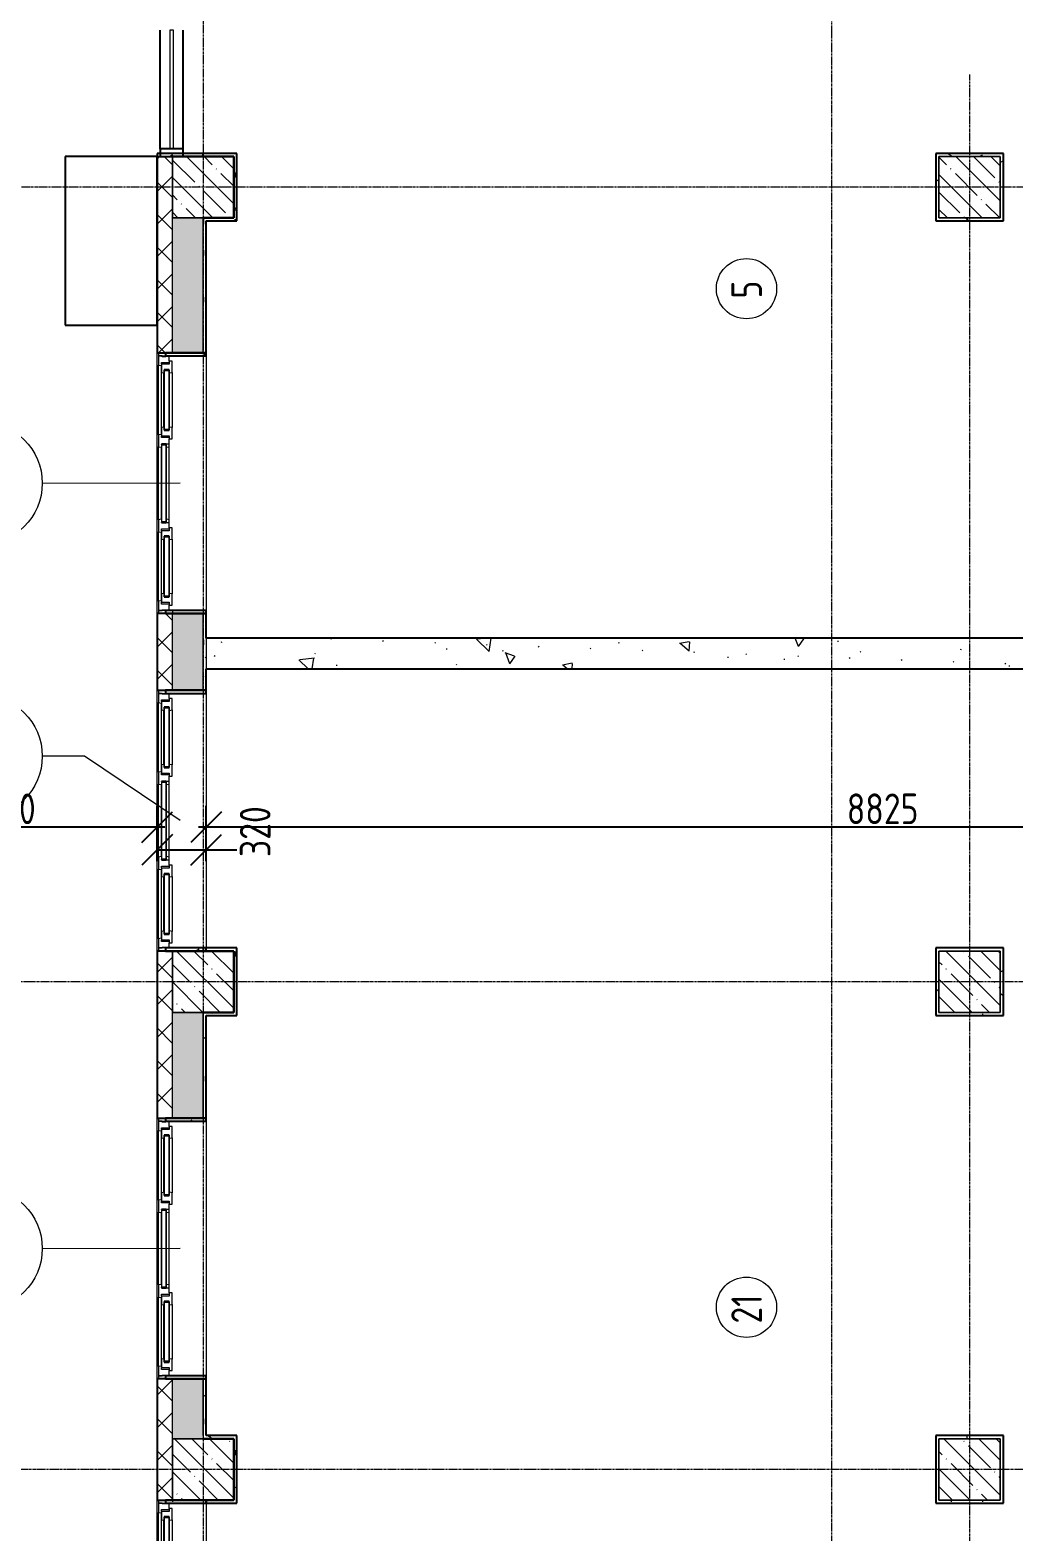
# Model space of a CAD drawing. Header units: millimetres. Extents: x -11854 to 4360091, y -19344 to 4989148.
# Drawn here: x 1549 to 7967, y 6255 to 16047 of the extents above; entities that cross this region are included whole.
import ezdxf

# ---------------------------------------------------------------- set-up
doc = ezdxf.new("R2010")
doc.units = ezdxf.units.MM
doc.linetypes.add('Линия сетки', pattern=[22.225, 12.7, -3.175, 3.175, -3.175])
doc.layers.get('0').update_dxf_attribs({"color": 254})
doc.layers.get('Defpoints').update_dxf_attribs({"color": 254})
for name, color, linetype, lineweight in [('A-ANNO-DIMS', 254, 'Continuous', 9), ('A-AREA-IDEN', 254, 'Continuous', 9), ('A-GLAZ', 254, 'Continuous', 9), ('A-GLAZ-CURT', 254, 'Continuous', 9), ('A-GLAZ-CWMG', 254, 'Continuous', 9), ('A-GLAZ-IDEN', 254, 'Continuous', 9), ('A-WALL', 254, 'Continuous', 9), ('S-GRID', 254, 'Continuous', 9)]:
    doc.layers.add(name, color=color, linetype=linetype, lineweight=lineweight)
doc.layers.add('кр', color=1, linetype='Continuous')
doc.styles.add('ISOCPEUR', font='isocpeur.ttf', dxfattribs={"width": 0.8, "height": 200})
doc.styles.add('ISOCPEUR_B', font='', dxfattribs={"width": 0.8, "height": 200})
doc.styles.get('ISOCPEUR_B').set_extended_font_data('ISOCPEUR', bold=True)
doc.dimstyles.new('2_0_мм_ISOCPEUR', dxfattribs={"dimscale": 304.8, "dimtxt": 199.196235, "dimasz": 0.656168, "dimexe": 0.459318, "dimexo": 0.625, "dimgap": 0.065617, "dimtad": 1, "dimdec": 0, "dimtxsty": 'ISOCPEUR', "dimblk1": 'OBLIQUE', "dimblk2": 'OBLIQUE', "dimsah": 1, "dimcen": 2.5, "dimdle": 0.164042, "dimazin": 3, "dimtfac": 1, "dimtix": 1, "dimtmove": 0, "dimatfit": 3, "dimfxl": 0.787402, "dimfxlon": 1, "dimtvp": 1, "dimarcsym": 2})
doc.dimstyles.new('2_0_мм_ISOCPEUR_1', dxfattribs={"dimscale": 304.8, "dimtxt": 199.196235, "dimasz": 0.656168, "dimexe": 0.459318, "dimexo": 0.625, "dimgap": 0.065617, "dimtad": 1, "dimdec": 0, "dimtxsty": 'ISOCPEUR', "dimblk1": 'OBLIQUE', "dimblk2": 'OBLIQUE', "dimsah": 1, "dimcen": 2.5, "dimdle": 0.164042, "dimazin": 3, "dimtfac": 1, "dimtix": 1, "dimtmove": 1, "dimatfit": 3, "dimfxl": 0.787402, "dimfxlon": 1, "dimtvp": 1, "dimarcsym": 2})
pattern_1 = [(140, (23409.34, 513535.3), (63.7558, 728.7365), [76.2, -838.2]), (85, (23409.34, 513535.3), (-764.2276, -140.9716), [60.96, -670.56]), (190.451, (23414.65, 513596.05), (-700.46675, 587.77), [64.76, -712.36]), (136.184, (23206.1, 513535.3), (168.171, 1084.3162), [114.3, -1257.3]), (186.636, (23220.2, 513625.7), (-989.7098, 949.61), [97.14, -1068.54]), (81.184, (23206.1, 513535.3), (-989.7012, 949.6206), [91.44, -1005.84]), (111, (23256.94, 513636.9), (409.0606, 606.4579), [76.2, -838.2]), (56, (23256.94, 513636.9), (-736.7529, 247.2083), [60.96, -670.56]), (161.451, (23291, 513687.46), (-327.6855, 853.66825), [64.76, -712.36]), (127.5, (23409.34, 513535.32), (-338.22012, 12.3547), [6.706, -655.726, 6.706, -674.014, -673.1]), (127.5, (23409.34, 513535.32), (-338.22012, 12.3547), [-1343.152, 6.706, -666.394]), (97.5, (23409.34, 513535.32), (-400.72213, 267.27887), [6.706, -381.406, 6.706, -640.486, -256.54]), (97.5, (23409.34, 513535.32), (-400.72213, 267.27887), [-1035.304, 6.706, -249.834]), (57.5, (23409.34, 513308.76), (22.91534, 542.36333), [6.706, -247.294, 6.706, -1837.334]), (57.5, (23409.34, 513308.76), (22.91534, 542.36333), [-260.706, -785.774, 6.706, -1044.854]), (47.5, (23409.34, 513207.16), (-101.7071, 592.51696), [6.706, -323.494, 6.706, -1266.342]), (47.5, (23409.34, 513207.16), (-101.7071, 592.51696), [-336.906, -519.582, 6.706, -740.054])]
pattern_2 = [(135, (23409.34, 513535.32), (-114.049253, -114.049253), []), (135, (23409.34, 513649.37), (-114.049253, -114.049253), [201.612, -40.322, 3.353, -36.97])]
pattern_3 = [(90, (23409.34, 513535.32), (-101.6, 406.4), [33.528, -271.272, 33.528, -271.272, -1625.6]), (90, (23409.34, 513535.32), (-101.6, 406.4), [-609.6, 33.528, -576.072, 33.528, -271.272, -711.2]), (90, (23409.34, 513535.32), (-101.6, 406.4), [-1524, 33.528, -169.672, 33.528, -474.472]), (210, (23358.54, 513687.72), (-301.152724, -291.188181), [33.528, -271.272, 33.528, -1896.872]), (210, (23358.54, 513687.72), (-301.152724, -291.188181), [-338.328, -271.272, 33.528, -576.072, -1016]), (210, (23358.54, 513687.72), (-301.152724, -291.188181), [-1219.2, 33.528, -271.272, 33.528, -677.672]), (210, (23358.54, 513687.72), (-301.152724, -291.188181), [-1557.528, -169.672, 33.528, -474.472]), (330, (23155.34, 513738.52), (402.752724, -115.211819), [33.528, -271.272, 33.528, -1896.872]), (330, (23155.34, 513738.52), (402.752724, -115.211819), [-338.328, -271.272, 33.528, -576.072, -1016]), (330, (23155.34, 513738.52), (402.752724, -115.211819), [-1219.2, 33.528, -271.272, 33.528, -677.672]), (330, (23155.34, 513738.52), (402.752724, -115.211819), [-1557.528, -169.672, 33.528, -474.472])]

# ---------------------------------------------------------------- blocks, each defined once
blk = doc.blocks.new('BIMLIB_Окно_Трехстворчатое_Wintech_СФрамугойСнизу_ГОСТ30674-99 - 1700Х1800-7434497-1Г')
at = {"layer": 'A-GLAZ'}
for p, q in [((-705, 140), (-725, 140)), ((-705, 95), (-705, 140)), ((-644.8, 140), (-190.9, 140)), ((-193.7, 123.5), (-642, 123.5)), ((-596.8, 121.5), (-238.9, 121.5)), ((-594, 105), (-241.7, 105)), ((-112.5, 140), (362.5, 140)), ((359.7, 123.5), (-109.7, 123.5)), ((440.9, 140), (894.8, 140)), ((892, 123.5), (443.7, 123.5)), ((488.9, 121.5), (846.8, 121.5)), ((491.7, 105), (844, 105)), ((975, 140), (955, 140)), ((955, 140), (955, 95)), ((-238.9, 51.5), (-596.8, 51.5)), ((-594, 69), (-241.7, 69)), ((-112.5, 70), (362.5, 70)), ((-109.7, 87.5), (359.7, 87.5)), ((846.8, 51.5), (488.9, 51.5)), ((491.7, 69), (844, 69))]:
    blk.add_line(p, q, dxfattribs=at)
at = {"layer": 'A-GLAZ', "lineweight": 18}
for p, q in [((-705, 140), (-705, 117)), ((-644.8, 140), (-705, 140)), ((-705, 117), (-699.5, 117)), ((-699.5, 117), (-699.5, 93)), ((-663, 70), (-663, 121.5)), ((-663, 121.5), (-651, 121.5)), ((-596.8, 121.5), (-651, 121.5)), ((-651, 121.5), (-651, 70)), ((-642, 123.5), (-644.8, 140)), ((-642, 121.5), (-642, 123.5)), ((-615, 71), (-615, 103)), ((-615, 103), (-594, 103)), ((-223.2, 103), (-612.5, 103)), ((-612.5, 103), (-612.5, 71)), ((-594, 105), (-596.8, 121.5)), ((-594, 103), (-594, 105)), ((-238.9, 121.5), (-241.7, 105)), ((-241.7, 105), (-241.7, 103)), ((-241.7, 103), (-220.7, 103)), ((-184.7, 121.5), (-238.9, 121.5)), ((-223.2, 71), (-223.2, 103)), ((-220.7, 103), (-220.7, 71)), ((-190.9, 140), (-193.7, 123.5)), ((-193.7, 123.5), (-193.7, 121.5)), ((-112.5, 140), (-190.9, 140)), ((-184.7, 70), (-184.7, 121.5)), ((-184.7, 121.5), (-172.7, 121.5)), ((-172.7, 121.5), (-172.7, 70)), ((378.2, 121.5), (-128.2, 121.5)), ((-128.2, 121.5), (-128.2, 89.5)), ((-109.7, 123.5), (-112.5, 140)), ((-109.7, 121.5), (-109.7, 123.5)), ((362.5, 140), (359.7, 123.5)), ((359.7, 123.5), (359.7, 121.5)), ((440.9, 140), (362.5, 140)), ((378.2, 89.5), (378.2, 121.5)), ((422.7, 70), (422.7, 121.5)), ((422.7, 121.5), (434.7, 121.5)), ((488.9, 121.5), (434.7, 121.5)), ((434.7, 121.5), (434.7, 70)), ((443.7, 123.5), (440.9, 140)), ((443.7, 121.5), (443.7, 123.5)), ((470.7, 71), (470.7, 103)), ((470.7, 103), (491.7, 103)), ((862.5, 103), (473.2, 103)), ((473.2, 103), (473.2, 71)), ((491.7, 105), (488.9, 121.5)), ((491.7, 103), (491.7, 105)), ((846.8, 121.5), (844, 105)), ((844, 105), (844, 103)), ((844, 103), (865, 103)), ((901, 121.5), (846.8, 121.5)), ((862.5, 71), (862.5, 103)), ((865, 103), (865, 71)), ((894.8, 140), (892, 123.5)), ((892, 123.5), (892, 121.5)), ((955, 140), (894.8, 140)), ((901, 70), (901, 121.5)), ((901, 121.5), (913, 121.5)), ((913, 121.5), (913, 70)), ((949.5, 93), (949.5, 117)), ((949.5, 117), (955, 117)), ((955, 117), (955, 140)), ((-699.5, 93), (-705, 93)), ((-705, 70), (-671, 70)), ((-671, 70), (-671, 51.5)), ((-651, 70), (-671, 70)), ((-671, 51.5), (-596.8, 51.5)), ((-594, 71), (-615, 71)), ((-612.5, 71), (-223.2, 71)), ((-596.8, 51.5), (-594, 69)), ((-594, 69), (-594, 71)), ((-220.7, 71), (-241.7, 71)), ((-241.7, 71), (-241.7, 69)), ((-241.7, 69), (-238.9, 51.5)), ((-238.9, 51.5), (-164.7, 51.5)), ((-164.7, 70), (-184.7, 70)), ((-164.7, 51.5), (-164.7, 70)), ((-164.7, 70), (-130.7, 70)), ((-109.7, 89.5), (-130.7, 89.5)), ((-130.7, 89.5), (-130.7, 70)), ((-130.7, 70), (-112.5, 70)), ((-128.2, 89.5), (378.2, 89.5)), ((-112.5, 70), (-109.7, 87.5)), ((-109.7, 87.5), (-109.7, 89.5)), ((359.7, 89.5), (359.7, 87.5)), ((380.7, 89.5), (359.7, 89.5)), ((359.7, 87.5), (362.5, 70)), ((362.5, 70), (380.7, 70)), ((380.7, 70), (380.7, 89.5)), ((380.7, 70), (414.7, 70)), ((414.7, 70), (414.7, 51.5)), ((434.7, 70), (414.7, 70)), ((414.7, 51.5), (488.9, 51.5)), ((491.7, 71), (470.7, 71)), ((473.2, 71), (862.5, 71)), ((488.9, 51.5), (491.7, 69)), ((491.7, 69), (491.7, 71)), ((865, 71), (844, 71)), ((844, 71), (844, 69)), ((844, 69), (846.8, 51.5)), ((846.8, 51.5), (921, 51.5)), ((921, 70), (901, 70)), ((921, 51.5), (921, 70)), ((921, 70), (955, 70)), ((955, 93), (949.5, 93))]:
    blk.add_line(p, q, dxfattribs=at)
at = {"layer": 'A-GLAZ', "lineweight": 25}
for p, q in [((-615, 103), (-615, 71)), ((-612.5, 103), (-615, 103)), ((-612.5, 71), (-612.5, 103)), ((-220.7, 103), (-223.2, 103)), ((-223.2, 103), (-223.2, 71)), ((-220.7, 71), (-220.7, 103)), ((-128.2, 121.5), (-130.7, 121.5)), ((-130.7, 121.5), (-130.7, 89.5)), ((-128.2, 89.5), (-128.2, 121.5)), ((378.2, 121.5), (378.2, 89.5)), ((380.7, 121.5), (378.2, 121.5)), ((380.7, 89.5), (380.7, 121.5)), ((470.7, 103), (470.7, 71)), ((473.2, 103), (470.7, 103)), ((473.2, 71), (473.2, 103)), ((865, 103), (862.5, 103)), ((862.5, 103), (862.5, 71)), ((865, 71), (865, 103)), ((-615, 71), (-612.5, 71)), ((-223.2, 71), (-220.7, 71)), ((-130.7, 89.5), (-128.2, 89.5)), ((378.2, 89.5), (380.7, 89.5)), ((470.7, 71), (473.2, 71)), ((862.5, 71), (865, 71))]:
    blk.add_line(p, q, dxfattribs=at)
blk = doc.blocks.new('Системная панель - С остеклением-7428840-1Г')
at = {"layer": 'A-GLAZ-CURT', "lineweight": 18}
for p, q in [((387.5, 12.5), (-387.5, 12.5)), ((-387.5, 12.5), (-387.5, -12.5)), ((387.5, -12.5), (387.5, 12.5)), ((-387.5, -12.5), (387.5, -12.5))]:
    blk.add_line(p, q, dxfattribs=at)
blk = doc.blocks.new('Прямоугольный импост - 50 x 150 мм-7428686-1Г')
at = {"layer": 'A-GLAZ-CWMG'}
for p, q in [((-43359.4, 448024.2), (-43359.4, 448799.2)), ((-43209.4, 448024.2), (-43209.4, 448799.2))]:
    blk.add_line(p, q, dxfattribs=at)
blk = doc.blocks.new('Прямоугольный импост - 50 x 150 мм-7419824-1Г')
at = {"layer": 'A-GLAZ-CWMG', "lineweight": 25}
for p, q in [((-50, 75), (0, 75)), ((-50, -75), (-50, 75)), ((0, 75), (0, -75)), ((0, -75), (-50, -75))]:
    blk.add_line(p, q, dxfattribs=at)
blk = doc.blocks.new('АР-Марка-Помещения-Этаж_Секция_Номер - Номер-1294543-1Г')
at = {"layer": 'A-AREA-IDEN'}
blk.add_circle((0, 1.219), 1.965, dxfattribs=at)
blk = doc.blocks.new('_Oblique')
at = {"color": 0, "linetype": 'ByBlock', "lineweight": -2}
blk.add_line((-0.5, -0.5), (0.5, 0.5), dxfattribs=at)
blk = doc.blocks.new('*D752')
at = {"layer": 'A-ANNO-DIMS', "color": 0, "lineweight": -2, "transparency": 16777216}
for p, q in [((2697.6, 10628.6), (2697.6, 10989.6)), ((11522.6, 10628.6), (11522.6, 10989.6)), ((11572.6, 10849.6), (2647.6, 10849.6))]:
    blk.add_line(p, q, dxfattribs=at)
at = {"layer": 'Defpoints', "color": 0, "transparency": 16777216}
for p in [(2697.6, 10849.6), (2697.6, 10609.6), (11522.6, 10609.6)]:
    blk.add_point(p, dxfattribs=at)
at = {"layer": 'A-ANNO-DIMS', "color": 0, "lineweight": -2, "transparency": 16777216, "xscale": 200, "yscale": 200, "zscale": 200, "rotation": 180}
blk.add_blockref('_Oblique', (2697.6, 10849.6), dxfattribs=at)
at = {"layer": 'A-ANNO-DIMS', "color": 0, "lineweight": -2, "transparency": 16777216, "xscale": 200, "yscale": 200, "zscale": 200}
blk.add_blockref('_Oblique', (11522.6, 10849.6), dxfattribs=at)
at = {"layer": 'A-ANNO-DIMS', "color": 0, "transparency": 16777216, "insert": (7110.1, 10969.6), "char_height": 200, "width": 533.233, "attachment_point": 5, "style": 'ISOCPEUR'}
blk.add_mtext('\\A1;8825', dxfattribs=at)
blk = doc.blocks.new('*D753')
at = {"layer": 'A-ANNO-DIMS', "color": 0, "lineweight": -2, "transparency": 16777216}
for p, q in [((2377.6, 10628.6), (2377.6, 10841.6)), ((2697.6, 10628.6), (2697.6, 10841.6)), ((2377.6, 10701.6), (2747.6, 10701.6)), ((2697.6, 10701.6), (2897.6, 10701.6))]:
    blk.add_line(p, q, dxfattribs=at)
at = {"layer": 'Defpoints', "color": 0, "transparency": 16777216}
for p in [(2377.6, 10701.6), (2377.6, 10609.6), (2697.6, 10609.6)]:
    blk.add_point(p, dxfattribs=at)
at = {"layer": 'A-ANNO-DIMS', "color": 0, "lineweight": -2, "transparency": 16777216, "xscale": 200, "yscale": 200, "zscale": 200, "rotation": 180}
blk.add_blockref('_Oblique', (2377.6, 10701.6), dxfattribs=at)
at = {"layer": 'A-ANNO-DIMS', "color": 0, "lineweight": -2, "transparency": 16777216, "xscale": 200, "yscale": 200, "zscale": 200}
blk.add_blockref('_Oblique', (2697.6, 10701.6), dxfattribs=at)
at = {"layer": 'A-ANNO-DIMS', "color": 0, "transparency": 16777216, "insert": (2917.6, 10655), "char_height": 200, "width": 399.925, "attachment_point": 1, "rotation": 90, "line_spacing_factor": 1.149209, "style": 'ISOCPEUR'}
blk.add_mtext('\\A1;320', dxfattribs=at)
blk = doc.blocks.new('*D754')
at = {"layer": 'A-ANNO-DIMS', "color": 0, "lineweight": -2, "transparency": 16777216}
for p, q in [((357.6, 10628.6), (357.6, 10989.6)), ((2377.6, 10628.6), (2377.6, 10989.6)), ((2427.6, 10849.6), (307.6, 10849.6))]:
    blk.add_line(p, q, dxfattribs=at)
at = {"layer": 'Defpoints', "color": 0, "transparency": 16777216}
for p in [(357.6, 10849.6), (357.6, 10609.6), (2377.6, 10609.6)]:
    blk.add_point(p, dxfattribs=at)
at = {"layer": 'A-ANNO-DIMS', "color": 0, "lineweight": -2, "transparency": 16777216, "xscale": 200, "yscale": 200, "zscale": 200, "rotation": 180}
blk.add_blockref('_Oblique', (357.6, 10849.6), dxfattribs=at)
at = {"layer": 'A-ANNO-DIMS', "color": 0, "lineweight": -2, "transparency": 16777216, "xscale": 200, "yscale": 200, "zscale": 200}
blk.add_blockref('_Oblique', (2377.6, 10849.6), dxfattribs=at)
at = {"layer": 'A-ANNO-DIMS', "color": 0, "transparency": 16777216, "insert": (1367.6, 10969.6), "char_height": 200, "width": 533.233, "attachment_point": 5, "style": 'ISOCPEUR'}
blk.add_mtext('\\A1;2020', dxfattribs=at)
blk = doc.blocks.new('Марка окна - Марка окна-2857-1Г')
at = {"layer": 'A-GLAZ-IDEN'}
blk.add_circle((0, 0), 4.001, dxfattribs=at)

msp = doc.modelspace()

# ---------------------------------------------------------------- hatches: boundary and pattern name
at = {"layer": 'A-WALL'}
h = msp.add_hatch(dxfattribs=at)
h.set_pattern_fill('FP_3', color=8, angle=90, style=0, pattern_type=2)
h.set_pattern_definition([(135, (23409.34, 513535.32), (-106.066017, -106.066017), []), (225, (23409.34, 513535.32), (106.066017, -106.066017), [])])
h.paths.add_polyline_path([(2477.6, 10042.4), (2377.6, 10042.4), (2377.6, 8952.4), (2477.6, 8952.4), (2477.6, 10033.3)])
h.paths.add_polyline_path([(2477.6, 20402.4), (2377.6, 20402.4), (2377.6, 19452.4), (2477.6, 19452.4), (2477.6, 20055.1)])
h.paths.add_polyline_path([(2477.6, 25582.4), (2477.6, 25982.4), (2377.6, 25982.4), (2377.6, 25022), (2477.6, 25022), (2477.6, 25182.4)])
h.paths.add_polyline_path([(2477.6, 6862.4), (2477.6, 7252.4), (2377.6, 7252.4), (2377.6, 6462.4), (2477.6, 6462.4)])
h.paths.add_polyline_path([(2477.6, 15222.4), (2377.6, 15222.4), (2377.6, 13942.4), (2477.6, 13942.4), (2477.6, 14822.4)])
h.paths.add_polyline_path([(2477.6, 22102.4), (2477.6, 22872), (2377.6, 22872), (2377.6, 22102.4)])
h.paths.add_polyline_path([(2477.6, 17549.6), (2477.6, 17752.4), (2377.6, 17752.4), (2377.6, 17372.4), (2477.6, 17372.4)])
h.paths.add_polyline_path([(2477.6, 12242.4), (2377.6, 12242.4), (2377.6, 11742.4), (2477.6, 11742.4), (2477.6, 12180.8)])
h.paths.add_polyline_path([(2477.6, 2222.4), (2477.6, 2562.4), (2377.6, 2562.4), (2377.6, 2022.4), (2477.6, 2022.4), (2477.6, 2159)])
h.paths.add_polyline_path([(2477.6, 4762.4), (2377.6, 4762.4), (2377.6, 4262.4), (2477.6, 4262.4), (2477.6, 4664.4)])
h = msp.add_hatch(dxfattribs=at)
h.set_pattern_fill('FP_2', color=8, angle=90, style=0, pattern_type=2)
h.set_pattern_definition(pattern_1)
h.paths.add_polyline_path([(2677.6, 22872), (2477.6, 22872), (2477.6, 22102.4), (2677.6, 22102.4)])
h.paths.add_polyline_path([(2677.6, 20002.4), (2477.6, 20002.4), (2477.6, 19452.4), (2677.6, 19452.4)])
h.paths.add_polyline_path([(2677.6, 25022), (2677.6, 25182.4), (2477.6, 25182.4), (2477.6, 25022), (2527.8, 25022)])
h.paths.add_polyline_path([(2677.6, 25782.4), (2477.6, 25782.4), (2477.6, 25582.4), (2677.6, 25582.4), (2677.6, 25602.4)])
h.paths.add_polyline_path([(2677.6, 14822.4), (2477.6, 14822.4), (2477.6, 13942.4), (2677.6, 13942.4)])
h.paths.add_polyline_path([(2677.6, 17752.4), (2477.6, 17752.4), (2477.6, 17372.4), (2677.6, 17372.4)])
h.paths.add_polyline_path([(2677.6, 6882.4), (2677.6, 7252.4), (2477.6, 7252.4), (2477.6, 6862.4), (2677.6, 6862.4)])
h.paths.add_polyline_path([(2677.6, 4262.4), (2677.6, 4762.4), (2477.6, 4762.4), (2477.6, 4262.4), (2527.8, 4262.4)])
h.paths.add_polyline_path([(2677.6, 11742.4), (2677.6, 12242.4), (2477.6, 12242.4), (2477.6, 11742.4), (2527.8, 11742.4)])
h.paths.add_polyline_path([(2677.6, 9642.4), (2477.6, 9642.4), (2477.6, 8952.4), (2677.6, 8952.4)])
h.paths.add_polyline_path([(2677.6, 2222.4), (2677.6, 2562.4), (2477.6, 2562.4), (2477.6, 2222.4), (2527.8, 2222.4)])
h = msp.add_hatch(dxfattribs=at)
h.set_pattern_fill('FP_4', color=8, angle=90, style=0, pattern_type=2)
h.set_pattern_definition(pattern_3)
h.paths.add_polyline_path([(2677.6, 15242.4), (2377.6, 15242.4), (2377.6, 15222.4), (2677.6, 15222.4)])
h = msp.add_hatch(dxfattribs=at)
h.set_pattern_fill('FP_1', color=8, angle=90, style=0, pattern_type=2)
h.set_pattern_definition(pattern_2)
h.paths.add_polyline_path([(2877.6, 15222.4), (2477.6, 15222.4), (2477.6, 14822.4), (2877.6, 14822.4)])
h = msp.add_hatch(dxfattribs=at)
h.set_pattern_fill('FP_4', color=8, angle=90, style=0, pattern_type=2)
h.set_pattern_definition(pattern_3)
h.paths.add_polyline_path([(2897.6, 15242.4), (2877.6, 15242.4), (2877.6, 14822.4), (2897.6, 14822.4)])
h = msp.add_hatch(dxfattribs=at)
h.set_pattern_fill('FP_4', color=8, angle=90, style=0, pattern_type=2)
h.set_pattern_definition(pattern_3)
h.paths.add_polyline_path([(7877.6, 15222.4), (7877.6, 15242.4), (7457.6, 15242.4), (7457.6, 15222.4), (7477.6, 15222.4)])
h = msp.add_hatch(dxfattribs=at)
h.set_pattern_fill('FP_4', color=8, angle=90, style=0, pattern_type=2)
h.set_pattern_definition(pattern_3)
h.paths.add_polyline_path([(7477.6, 15222.4), (7457.6, 15222.4), (7457.6, 14822.4), (7477.6, 14822.4)])
h = msp.add_hatch(dxfattribs=at)
h.set_pattern_fill('FP_1', color=8, angle=90, style=0, pattern_type=2)
h.set_pattern_definition(pattern_2)
h.paths.add_polyline_path([(7877.6, 15222.4), (7477.6, 15222.4), (7477.6, 14822.4), (7877.6, 14822.4)])
h = msp.add_hatch(dxfattribs=at)
h.set_pattern_fill('FP_4', color=8, angle=90, style=0, pattern_type=2)
h.set_pattern_definition(pattern_3)
h.paths.add_polyline_path([(7897.6, 15242.4), (7877.6, 15242.4), (7877.6, 14822.4), (7897.6, 14822.4)])
h = msp.add_hatch(dxfattribs=at)
h.set_pattern_fill('FP_4', color=8, angle=90, style=0, pattern_type=2)
h.set_pattern_definition(pattern_3)
h.paths.add_polyline_path([(2697.6, 14802.4), (2697.6, 14822.4), (2677.6, 14822.4), (2677.6, 13942.4), (2697.6, 13942.4)])
h.paths.add_polyline_path([(2697.6, 12082.4), (2697.6, 12242.4), (2677.6, 12242.4), (2677.6, 11742.4), (2697.6, 11742.4), (2697.6, 11882.4)])
h = msp.add_hatch(dxfattribs=at)
h.set_pattern_fill('FP_4', color=8, angle=90, style=0, pattern_type=2)
h.set_pattern_definition(pattern_3)
h.paths.add_polyline_path([(2897.6, 14822.4), (2697.6, 14822.4), (2697.6, 14802.4), (2897.6, 14802.4)])
h = msp.add_hatch(dxfattribs=at)
h.set_pattern_fill('FP_4', color=8, angle=90, style=0, pattern_type=2)
h.set_pattern_definition(pattern_3)
h.paths.add_polyline_path([(7897.6, 14822.4), (7457.6, 14822.4), (7457.6, 14802.4), (7897.6, 14802.4)])
h = msp.add_hatch(dxfattribs=at)
h.set_pattern_fill('FP_4', color=8, angle=90, style=0, pattern_type=2)
h.set_pattern_definition(pattern_3)
h.paths.add_polyline_path([(2697.6, 13942.4), (2432.6, 13942.4), (2432.6, 13922.4), (2697.6, 13922.4)])
h = msp.add_hatch(dxfattribs=at)
h.set_pattern_fill('FP_4', color=8, angle=90, style=0, pattern_type=2)
h.set_pattern_definition(pattern_3)
h.paths.add_polyline_path([(2697.6, 12262.4), (2432.6, 12262.4), (2432.6, 12242.4), (2697.6, 12242.4)])
h = msp.add_hatch(dxfattribs=at)
h.set_pattern_fill('FP_2', color=8, angle=90, style=0, pattern_type=2)
h.set_pattern_definition(pattern_1)
h.paths.add_polyline_path([(11522.6, 11882.4), (11522.6, 12082.4), (2697.6, 12082.4), (2697.6, 11882.4), (10906.6, 11882.4)])
h = msp.add_hatch(dxfattribs=at)
h.set_pattern_fill('FP_4', color=8, angle=90, style=0, pattern_type=2)
h.set_pattern_definition(pattern_3)
h.paths.add_polyline_path([(2697.6, 10042.4), (2697.6, 10062.4), (2432.6, 10062.4), (2432.6, 10042.4), (2527.8, 10042.4)])
h = msp.add_hatch(dxfattribs=at)
h.set_pattern_fill('FP_1', color=8, angle=90, style=0, pattern_type=2)
h.set_pattern_definition(pattern_2)
h.paths.add_polyline_path([(2877.6, 10042.4), (2477.6, 10042.4), (2477.6, 9642.4), (2877.6, 9642.4), (2877.6, 10033.3)])
h = msp.add_hatch(dxfattribs=at)
h.set_pattern_fill('FP_4', color=8, angle=90, style=0, pattern_type=2)
h.set_pattern_definition(pattern_3)
h.paths.add_polyline_path([(2897.6, 10062.4), (2877.6, 10062.4), (2877.6, 9642.4), (2897.6, 9642.4), (2897.6, 10033.3)])
h = msp.add_hatch(dxfattribs=at)
h.set_pattern_fill('FP_4', color=8, angle=90, style=0, pattern_type=2)
h.set_pattern_definition(pattern_3)
h.paths.add_polyline_path([(7477.6, 10042.4), (7457.6, 10042.4), (7457.6, 9642.4), (7477.6, 9642.4), (7477.6, 10033.3)])
h = msp.add_hatch(dxfattribs=at)
h.set_pattern_fill('FP_1', color=8, angle=90, style=0, pattern_type=2)
h.set_pattern_definition(pattern_2)
h.paths.add_polyline_path([(7877.6, 10042.4), (7477.6, 10042.4), (7477.6, 9642.4), (7877.6, 9642.4), (7877.6, 10033.3)])
h = msp.add_hatch(dxfattribs=at)
h.set_pattern_fill('FP_4', color=8, angle=90, style=0, pattern_type=2)
h.set_pattern_definition(pattern_3)
h.paths.add_polyline_path([(7897.6, 10033.3), (7897.6, 10062.4), (7877.6, 10062.4), (7877.6, 9642.4), (7897.6, 9642.4)])
h = msp.add_hatch(dxfattribs=at)
h.set_pattern_fill('FP_4', color=8, angle=90, style=0, pattern_type=2)
h.set_pattern_definition(pattern_3)
h.paths.add_polyline_path([(2697.6, 9622.4), (2697.6, 9642.4), (2677.6, 9642.4), (2677.6, 8952.4), (2697.6, 8952.4)])
h.paths.add_polyline_path([(2697.6, 6882.4), (2697.6, 7252.4), (2677.6, 7252.4), (2677.6, 6882.4)])
h = msp.add_hatch(dxfattribs=at)
h.set_pattern_fill('FP_4', color=8, angle=90, style=0, pattern_type=2)
h.set_pattern_definition(pattern_3)
h.paths.add_polyline_path([(2897.6, 9642.4), (2697.6, 9642.4), (2697.6, 9622.4), (2897.6, 9622.4)])
h = msp.add_hatch(dxfattribs=at)
h.set_pattern_fill('FP_4', color=8, angle=90, style=0, pattern_type=2)
h.set_pattern_definition(pattern_3)
h.paths.add_polyline_path([(7897.6, 9642.4), (7457.6, 9642.4), (7457.6, 9622.4), (7897.6, 9622.4)])
h = msp.add_hatch(dxfattribs=at)
h.set_pattern_fill('FP_4', color=8, angle=90, style=0, pattern_type=2)
h.set_pattern_definition(pattern_3)
h.paths.add_polyline_path([(2697.6, 8952.4), (2432.6, 8952.4), (2432.6, 8932.4), (2697.6, 8932.4)])
h = msp.add_hatch(dxfattribs=at)
h.set_pattern_fill('FP_1', color=8, angle=90, style=0, pattern_type=2)
h.set_pattern_definition(pattern_2)
h.paths.add_polyline_path([(2877.6, 6862.4), (2477.6, 6862.4), (2477.6, 6462.4), (2877.6, 6462.4)])
h = msp.add_hatch(dxfattribs=at)
h.set_pattern_fill('FP_4', color=8, angle=90, style=0, pattern_type=2)
h.set_pattern_definition(pattern_3)
h.paths.add_polyline_path([(2877.6, 6862.4), (2877.6, 6882.4), (2677.6, 6882.4), (2677.6, 6862.4)])
h = msp.add_hatch(dxfattribs=at)
h.set_pattern_fill('FP_4', color=8, angle=90, style=0, pattern_type=2)
h.set_pattern_definition(pattern_3)
h.paths.add_polyline_path([(2897.6, 6882.4), (2877.6, 6882.4), (2877.6, 6462.4), (2897.6, 6462.4)])
h = msp.add_hatch(dxfattribs=at)
h.set_pattern_fill('FP_4', color=8, angle=90, style=0, pattern_type=2)
h.set_pattern_definition(pattern_3)
h.paths.add_polyline_path([(7877.6, 6882.4), (7457.6, 6882.4), (7457.6, 6862.4), (7877.6, 6862.4)])
h = msp.add_hatch(dxfattribs=at)
h.set_pattern_fill('FP_4', color=8, angle=90, style=0, pattern_type=2)
h.set_pattern_definition(pattern_3)
h.paths.add_polyline_path([(7477.6, 6862.4), (7457.6, 6862.4), (7457.6, 6462.4), (7477.6, 6462.4)])
h = msp.add_hatch(dxfattribs=at)
h.set_pattern_fill('FP_1', color=8, angle=90, style=0, pattern_type=2)
h.set_pattern_definition(pattern_2)
h.paths.add_polyline_path([(7877.6, 6862.4), (7477.6, 6862.4), (7477.6, 6462.4), (7877.6, 6462.4)])
h = msp.add_hatch(dxfattribs=at)
h.set_pattern_fill('FP_4', color=8, angle=90, style=0, pattern_type=2)
h.set_pattern_definition(pattern_3)
h.paths.add_polyline_path([(2697.6, 6462.4), (2432.6, 6462.4), (2432.6, 6442.4), (2697.6, 6442.4)])
h = msp.add_hatch(dxfattribs=at)
h.set_pattern_fill('FP_4', color=8, angle=90, style=0, pattern_type=2)
h.set_pattern_definition(pattern_3)
h.paths.add_polyline_path([(7897.6, 6462.4), (7457.6, 6462.4), (7457.6, 6442.4), (7897.6, 6442.4)])

# ---------------------------------------------------------------- linework, layer by layer
at = {"layer": 'A-GLAZ-IDEN', "color": 8}
for p, q in [((2527.6, 13092.4), (1629, 13091.5)), ((1904.9, 11313.4), (1629, 11312.5)), ((2527.6, 10892.4), (1904.9, 11313.4)), ((2527.6, 8102.4), (1629, 8101.5))]:
    msp.add_line(p, q, dxfattribs=at)
at = {"layer": 'A-WALL', "color": 8, "lineweight": 25}
for p, q in [((2377.6, 15222.4), (1777.6, 15222.4)), ((1777.6, 15222.4), (1777.6, 14122.4)), ((2377.6, 15242.4), (2377.6, 13942.4)), ((2677.6, 15242.4), (2377.6, 15242.4)), ((2377.6, 15222.4), (2677.6, 15222.4)), ((2377.6, 14122.4), (2377.6, 15222.4)), ((2877.6, 15222.4), (2477.6, 15222.4)), ((2897.6, 15242.4), (2677.6, 15242.4)), ((2677.6, 15222.4), (2677.6, 15242.4)), ((2677.6, 15222.4), (2877.6, 15222.4)), ((2877.6, 14822.4), (2877.6, 15222.4)), ((2877.6, 15222.4), (2877.6, 14822.4)), ((2897.6, 14802.4), (2897.6, 15242.4)), ((7897.6, 15242.4), (7457.6, 15242.4)), ((7457.6, 15242.4), (7457.6, 14802.4)), ((7897.6, 14802.4), (7897.6, 15242.4)), ((2677.6, 14822.4), (2877.6, 14822.4)), ((2877.6, 14822.4), (2677.6, 14822.4)), ((2697.6, 13942.4), (2697.6, 14802.4)), ((2697.6, 14802.4), (2897.6, 14802.4)), ((7457.6, 14802.4), (7897.6, 14802.4)), ((1777.6, 14122.4), (2377.6, 14122.4)), ((2377.6, 13942.4), (2697.6, 13942.4)), ((2697.6, 13942.4), (2432.6, 13942.4)), ((2432.6, 13942.4), (2432.6, 13922.4)), ((2432.6, 13922.4), (2697.6, 13922.4)), ((2697.6, 13922.4), (2697.6, 13942.4)), ((2377.6, 12242.4), (2377.6, 11742.4)), ((2697.6, 12242.4), (2377.6, 12242.4)), ((2697.6, 12262.4), (2432.6, 12262.4)), ((2432.6, 12262.4), (2432.6, 12242.4)), ((2432.6, 12242.4), (2697.6, 12242.4)), ((2697.6, 12082.4), (2697.6, 12262.4)), ((9482.6, 12082.4), (2697.6, 12082.4)), ((2697.6, 11742.4), (2697.6, 11882.4)), ((2697.6, 11882.4), (9482.6, 11882.4)), ((2377.6, 11742.4), (2697.6, 11742.4)), ((2697.6, 11742.4), (2432.6, 11742.4)), ((2432.6, 11742.4), (2432.6, 11722.4)), ((2432.6, 11722.4), (2697.6, 11722.4)), ((2697.6, 11722.4), (2697.6, 11742.4)), ((2377.6, 10042.4), (2377.6, 8952.4)), ((2477.6, 10042.4), (2377.6, 10042.4)), ((2697.6, 10062.4), (2432.6, 10062.4)), ((2432.6, 10062.4), (2432.6, 10042.4)), ((2432.6, 10042.4), (2697.6, 10042.4)), ((2877.6, 10042.4), (2477.6, 10042.4)), ((2897.6, 10062.4), (2677.6, 10062.4)), ((2677.6, 10062.4), (2677.6, 10042.4)), ((2677.6, 10042.4), (2877.6, 10042.4)), ((2697.6, 10042.4), (2697.6, 10062.4)), ((2877.6, 9642.4), (2877.6, 10042.4)), ((2877.6, 10042.4), (2877.6, 9642.4)), ((2897.6, 9622.4), (2897.6, 10062.4)), ((7897.6, 10062.4), (7457.6, 10062.4)), ((7457.6, 10062.4), (7457.6, 9622.4)), ((7897.6, 9622.4), (7897.6, 10062.4)), ((2677.6, 9642.4), (2877.6, 9642.4)), ((2877.6, 9642.4), (2677.6, 9642.4)), ((2697.6, 8952.4), (2697.6, 9622.4)), ((2697.6, 9622.4), (2897.6, 9622.4)), ((7457.6, 9622.4), (7897.6, 9622.4)), ((2377.6, 8952.4), (2697.6, 8952.4)), ((2697.6, 8952.4), (2432.6, 8952.4)), ((2432.6, 8952.4), (2432.6, 8932.4)), ((2432.6, 8932.4), (2697.6, 8932.4)), ((2697.6, 8932.4), (2697.6, 8952.4)), ((2377.6, 7252.4), (2377.6, 6462.4)), ((2697.6, 7252.4), (2377.6, 7252.4)), ((2697.6, 7272.4), (2432.6, 7272.4)), ((2432.6, 7272.4), (2432.6, 7252.4)), ((2432.6, 7252.4), (2697.6, 7252.4)), ((2697.6, 7252.4), (2697.6, 7272.4)), ((2697.6, 6882.4), (2697.6, 7252.4)), ((2877.6, 6862.4), (2677.6, 6862.4)), ((2677.6, 6862.4), (2877.6, 6862.4)), ((2897.6, 6882.4), (2697.6, 6882.4)), ((2877.6, 6462.4), (2877.6, 6862.4)), ((2877.6, 6862.4), (2877.6, 6462.4)), ((2897.6, 6442.4), (2897.6, 6882.4)), ((7897.6, 6882.4), (7457.6, 6882.4)), ((7457.6, 6882.4), (7457.6, 6442.4)), ((7897.6, 6442.4), (7897.6, 6882.4)), ((2377.6, 6462.4), (2477.6, 6462.4)), ((2697.6, 6462.4), (2432.6, 6462.4)), ((2432.6, 6462.4), (2432.6, 6442.4)), ((2432.6, 6442.4), (2697.6, 6442.4)), ((2477.6, 6462.4), (2877.6, 6462.4)), ((2877.6, 6462.4), (2697.6, 6462.4)), ((2697.6, 6462.4), (2697.6, 6442.4)), ((2697.6, 6442.4), (2697.6, 6462.4)), ((2697.6, 6442.4), (2897.6, 6442.4)), ((7457.6, 6442.4), (7897.6, 6442.4))]:
    msp.add_line(p, q, dxfattribs=at)
at = {"layer": 'A-WALL', "color": 8}
for p, q in [((2477.6, 14822.4), (2477.6, 15222.4)), ((2477.6, 15222.4), (2477.6, 14822.4)), ((7877.6, 15222.4), (7477.6, 15222.4)), ((7477.6, 15222.4), (7477.6, 14822.4)), ((7477.6, 15222.4), (7877.6, 15222.4)), ((7477.6, 14822.4), (7477.6, 15222.4)), ((7877.6, 14822.4), (7877.6, 15222.4)), ((7877.6, 15222.4), (7877.6, 14822.4)), ((2477.6, 13942.4), (2477.6, 14822.4)), ((2677.6, 14822.4), (2477.6, 14822.4)), ((2477.6, 14822.4), (2677.6, 14822.4)), ((2677.6, 13942.4), (2677.6, 14822.4)), ((7477.6, 14822.4), (7877.6, 14822.4)), ((7877.6, 14822.4), (7477.6, 14822.4)), ((2377.6, 12242.4), (2377.6, 13942.4)), ((2697.6, 13922.4), (2697.6, 12262.4)), ((2477.6, 11742.4), (2477.6, 12242.4)), ((2677.6, 11742.4), (2677.6, 12242.4)), ((2697.6, 12082.4), (2697.6, 11882.4)), ((2377.6, 10042.4), (2377.6, 11742.4)), ((2697.6, 11722.4), (2697.6, 10062.4)), ((2477.6, 9642.4), (2477.6, 10042.4)), ((2477.6, 10042.4), (2477.6, 9642.4)), ((7877.6, 10042.4), (7477.6, 10042.4)), ((7477.6, 10042.4), (7477.6, 9642.4)), ((7477.6, 10042.4), (7877.6, 10042.4)), ((7477.6, 9642.4), (7477.6, 10042.4)), ((7877.6, 9642.4), (7877.6, 10042.4)), ((7877.6, 10042.4), (7877.6, 9642.4)), ((2477.6, 8952.4), (2477.6, 9642.4)), ((2677.6, 9642.4), (2477.6, 9642.4)), ((2477.6, 9642.4), (2677.6, 9642.4)), ((2677.6, 8952.4), (2677.6, 9642.4)), ((2677.6, 9642.4), (2677.6, 8952.4)), ((7477.6, 9642.4), (7877.6, 9642.4)), ((7877.6, 9642.4), (7477.6, 9642.4)), ((2377.6, 7252.4), (2377.6, 8952.4)), ((2697.6, 8932.4), (2697.6, 7272.4)), ((2477.6, 6462.4), (2477.6, 7252.4)), ((2677.6, 6882.4), (2677.6, 7252.4)), ((2677.6, 7252.4), (2677.6, 6882.4)), ((2477.6, 6862.4), (2677.6, 6862.4)), ((2677.6, 6862.4), (2477.6, 6862.4)), ((2477.6, 6862.4), (2477.6, 6462.4)), ((2677.6, 6882.4), (2677.6, 6862.4)), ((7877.6, 6862.4), (7477.6, 6862.4)), ((7477.6, 6862.4), (7477.6, 6462.4)), ((7477.6, 6862.4), (7877.6, 6862.4)), ((7477.6, 6462.4), (7477.6, 6862.4)), ((7877.6, 6462.4), (7877.6, 6862.4)), ((7877.6, 6862.4), (7877.6, 6462.4)), ((2377.6, 4762.4), (2377.6, 6462.4)), ((2697.6, 6442.4), (2697.6, 4782.4)), ((7477.6, 6462.4), (7877.6, 6462.4)), ((7877.6, 6462.4), (7477.6, 6462.4))]:
    msp.add_line(p, q, dxfattribs=at)
at = {"layer": 'S-GRID', "color": 8, "linetype": 'Линия сетки'}
for p, q in [((2677.6, 26262.8), (2677.6, -3072.9)), ((6777.6, 25830), (6777.6, -1802.9)), ((7677.6, 15757.4), (7677.6, -3072.9)), ((21997.3, 15022.4), (-3854.1, 15022.4)), ((23921.5, 9842.4), (-3854.1, 9842.4)), ((26162.5, 6662.4), (-3854.1, 6662.4))]:
    msp.add_line(p, q, dxfattribs=at)
at = {"layer": 'кр', "color": 8}
for p, q in [((2397.6, 15272.4), (2397.6, 16047.4)), ((2547.6, 15272.4), (2547.6, 16047.4))]:
    msp.add_line(p, q, dxfattribs=at)
at = {"layer": 'кр', "color": 8, "lineweight": 18}
for p, q in [((2460.1, 16047.4), (2460.1, 15272.4)), ((2485.1, 16047.4), (2460.1, 16047.4)), ((2485.1, 15272.4), (2485.1, 16047.4)), ((2460.1, 15272.4), (2485.1, 15272.4))]:
    msp.add_line(p, q, dxfattribs=at)
at = {"layer": 'кр', "color": 8, "lineweight": 25, "extrusion": (0, 0, -1)}
for p, q in [((2397.6, 15272.4), (2397.6, 15222.4)), ((2547.6, 15272.4), (2397.6, 15272.4)), ((2397.6, 15222.4), (2547.6, 15222.4)), ((2547.6, 15222.4), (2547.6, 15272.4))]:
    msp.add_line(p, q, dxfattribs=at)

# ---------------------------------------------------------------- block references
at = {"layer": 'A-AREA-IDEN', "color": 8, "xscale": 99.99999999999991, "yscale": 99.99999999999991, "zscale": 99.99999999999991, "rotation": 89.99999999999999}
for p in [(6344, 14361), (6344, 7719.7)]:
    msp.add_blockref('АР-Марка-Помещения-Этаж_Секция_Номер - Номер-1294543-1Г', p, dxfattribs=at)
at = {"layer": 'A-GLAZ', "color": 8, "rotation": 89.99999999999999}
for p in [(2527.6, 12967.4), (2527.6, 10767.4), (2527.6, 7977.4), (2527.6, 5487.4)]:
    msp.add_blockref('BIMLIB_Окно_Трехстворчатое_Wintech_СФрамугойСнизу_ГОСТ30674-99 - 1700Х1800-7434497-1Г', p, dxfattribs=at)
at = {"layer": 'A-GLAZ-CURT', "color": 8, "rotation": 270}
msp.add_blockref('Системная панель - С остеклением-7428840-1Г', (2472.6, 15659.9), dxfattribs=at)
at = {"layer": 'A-GLAZ-CWMG', "color": 8}
msp.add_blockref('Прямоугольный импост - 50 x 150 мм-7428686-1Г', (45756.9, -432751.8), dxfattribs=at)
at = {"layer": 'A-GLAZ-CWMG', "color": 8, "extrusion": (0, 0, -1), "rotation": 270}
msp.add_blockref('Прямоугольный импост - 50 x 150 мм-7419824-1Г', (-2472.6, 15222.4), dxfattribs=at)
at = {"layer": 'A-GLAZ-IDEN', "color": 8, "xscale": 99.99999999999991, "yscale": 99.99999999999991, "zscale": 99.99999999999991, "rotation": 89.99999999999999}
for p in [(1228.9, 13092.4), (1228.9, 11313.4), (1228.9, 8102.4)]:
    msp.add_blockref('Марка окна - Марка окна-2857-1Г', p, dxfattribs=at)

# ---------------------------------------------------------------- texts
at = {"layer": 'A-AREA-IDEN', "color": 8, "char_height": 200, "attachment_point": 1, "rotation": 90, "style": 'ISOCPEUR_B'}
for s, insert, width in [('\\fISOCPEUR|b1|i0|c204|p34|;\\W.8;5', (6123.1, 14296.9), 147.51), ('21', (6123.1, 7613.2), 250.126)]:
    msp.add_mtext(s, dxfattribs=dict(at, insert=insert, width=width))

# ---------------------------------------------------------------- dimensions: what is measured, and where the dimension line sits
at = {"layer": 'A-ANNO-DIMS', "color": 8}
for base, p1, p2, override, picture, middle in [((357.6, 10849.6), (2377.6, 10609.6), (357.6, 10609.6), {"dimfxl": 2020}, '*D754', (1367.6, 10969.6)), ((2697.6, 10849.6), (11522.6, 10609.6), (2697.6, 10609.6), {"dimfxl": 8825.002158}, '*D752', (7110.1, 10969.6))]:
    dim = msp.add_linear_dim(base=base, p1=p1, p2=p2, angle=180, dimstyle='2_0_мм_ISOCPEUR_1', override=override, dxfattribs=at)
    dim.commit()
    dim.dimension.update_dxf_attribs({"geometry": picture, "text_midpoint": middle})
dim = msp.add_linear_dim(base=(2377.6, 10701.6), p1=(2697.6, 10609.6), p2=(2377.6, 10609.6), angle=180, dimstyle='2_0_мм_ISOCPEUR', override={"dimfxl": 320}, dxfattribs=at)
dim.commit()
dim.dimension.update_dxf_attribs({"geometry": '*D753', "text_midpoint": (3050.9, 10701.6), "dimtype": 160, "text_rotation": 90})

doc.saveas('drawing.dxf')
